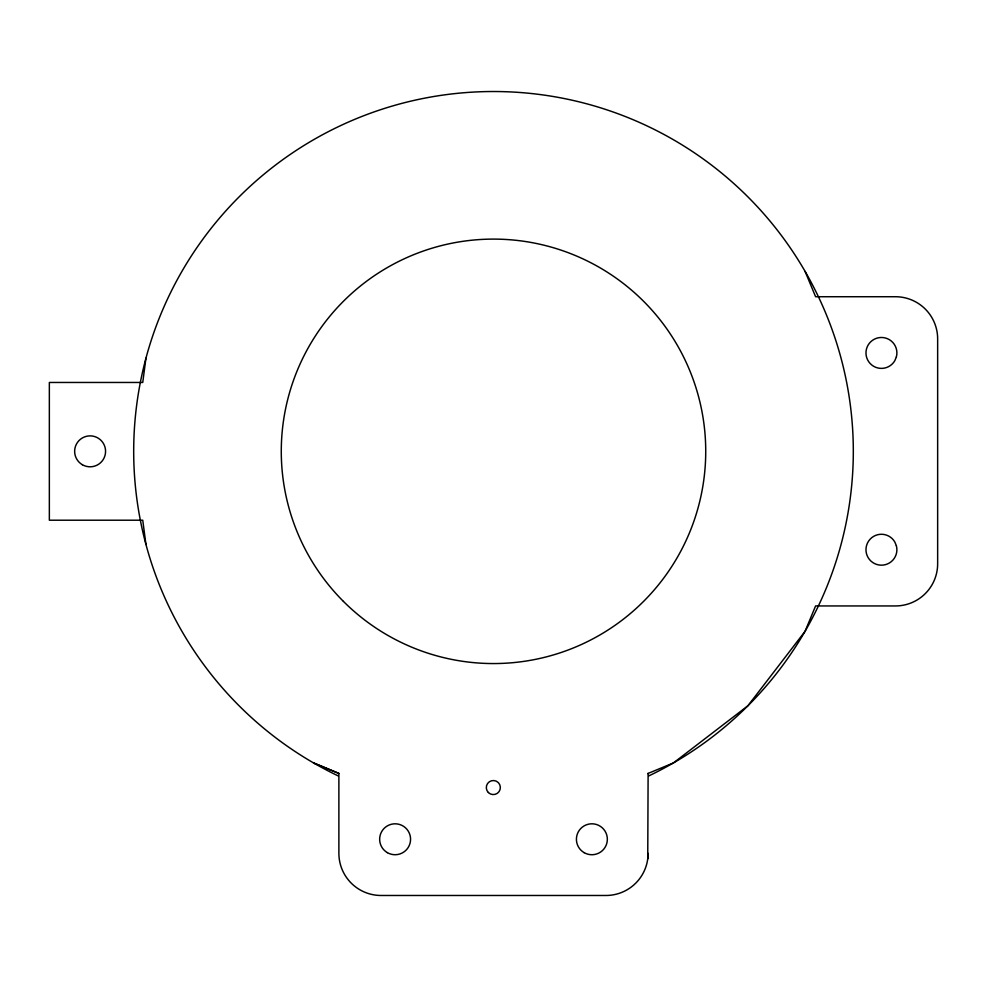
<?xml version="1.0" encoding="UTF-8"?>
<svg xmlns="http://www.w3.org/2000/svg" width="987" height="987" viewBox="0 0 987 987"><rect width="100%" height="100%" fill="white"/><g stroke="black" fill="none" stroke-linecap="round" stroke-linejoin="round"><path stroke-width="1.48" d="M648.114 773.426L647.743 858.826L647.743 855.778M145.94 358.207L142.745 382.462L49.35 382.462L49.35 520.211L142.745 520.211L145.94 544.466M338.886 773.426L313.595 762.951L338.886 773.426L338.886 853.323A42.17 42.17 0 0 0 381.056 895.48L605.944 895.48A42.17 42.17 0 0 0 648.114 853.323M647.743 773.574L673.405 762.951L747.924 705.767L805.108 631.248L815.595 605.944L895.48 605.944A42.17 42.17 0 0 0 937.65 563.774L937.65 338.886A42.17 42.17 0 0 0 895.48 296.729L815.595 296.729L805.108 271.425M338.097 775.856A359.823 359.823 0 0 1 212.02 227.195A359.823 359.823 0 0 1 774.98 227.195A359.823 359.823 0 0 1 648.903 775.856M896.369 356.949L894.814 360.674A15.459 15.459 0 0 1 868.77 361.81A15.459 15.459 0 0 1 878.738 337.714A15.459 15.459 0 0 1 896.369 356.949M896.369 545.725L894.814 541.986A15.459 15.459 0 0 0 868.77 540.851A15.459 15.459 0 0 0 878.738 564.946A15.459 15.459 0 0 0 896.369 545.725M343.427 601.404A212.242 212.242 0 0 0 698.5 506.269A212.242 212.242 0 0 0 438.573 246.331A212.242 212.242 0 0 0 343.427 601.404M584.156 852.657A15.459 15.459 0 0 0 607.35 839.258A15.459 15.459 0 0 0 584.156 825.872A15.459 15.459 0 0 0 584.156 852.657M387.385 852.657A15.459 15.459 0 0 0 410.567 839.258A15.459 15.459 0 0 0 387.385 825.872A15.459 15.459 0 0 0 387.385 852.657M488.355 792.524A7.032 7.032 0 0 0 500.113 789.378A7.032 7.032 0 0 0 491.501 780.766A7.032 7.032 0 0 0 488.355 792.524M82.377 464.729A15.459 15.459 0 0 0 105.572 451.33A15.459 15.459 0 0 0 82.377 437.944A15.459 15.459 0 0 0 82.377 464.729"/></g></svg>
